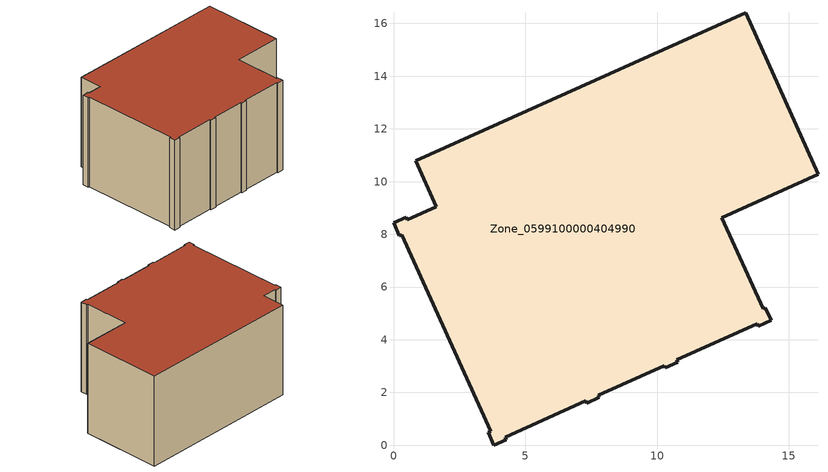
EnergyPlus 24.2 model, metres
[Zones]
Zone_0599100000404990
 floor ground (C_G): 3.59,0.49 3.69,0.53 0.31,7.99 0.22,7.95 0,8.44 0.47,8.65 0.52,8.56 1.62,9.05 0.84,10.79 13.36,16.4 16.11,10.27 12.46,8.64 14.02,5.17 14.11,5.21 14.33,4.73 13.85,4.51 13.81,4.6 10.75,3.23 10.79,3.14 10.31,2.93 10.27,3.02 7.77,1.9 7.81,1.81 7.33,1.59 7.29,1.69 4.24,0.3 4.28,0.21 3.79,0 z0
 wall outside (C_F): 3.79,0 4.28,0.21 4.24,0.3 7.29,1.69 7.33,1.59 7.81,1.81 7.77,1.9 10.27,3.02 10.31,2.93 10.79,3.14 10.75,3.23 13.81,4.6 13.85,4.51 14.33,4.73 14.11,5.21 14.02,5.17 12.46,8.64 16.11,10.27 13.36,16.4 0.84,10.79 1.62,9.05 0.52,8.56 0.47,8.65 0,8.44 0.22,7.95 0.31,7.99 3.69,0.53 3.59,0.49 3.79,0 z0:7.72
 roof outside (C_R): 0.31,7.99 3.69,0.53 3.59,0.49 3.79,0 4.28,0.21 4.24,0.3 7.29,1.69 7.33,1.59 7.81,1.81 7.77,1.9 10.27,3.02 10.31,2.93 10.79,3.14 10.75,3.23 13.81,4.6 13.85,4.51 14.33,4.73 14.11,5.21 14.02,5.17 12.46,8.64 16.11,10.27 13.36,16.4 0.84,10.79 1.62,9.05 0.52,8.56 0.47,8.65 0,8.44 0.22,7.95 z7.72
[BUILDING]
Pand.0599100000404990: North Axis=0; Terrain=City; Loads Convergence Tolerance Value=0.04; Temperature Convergence Tolerance Value=0.4; Solar Distribution=FullExterior; Maximum Number of Warmup Days=25; Minimum Number of Warmup Days=1
[Site:Location]
Rotterdam.The.Hague.AP_ZH_NLD Design_Conditions: Latitude=51.96; Longitude=4.45; Time Zone=1; Elevation=-4.5
[SITE:GROUNDTEMPERATURE:BUILDINGSURFACE]
18, 18, 18, 18, 18, 18, 18, 18, 18, 18, 18, 18
[MATERIAL] Thermal Absorptance=0.9; Solar Absorptance=0.7; Visible Absorptance=0.7
Name | Roughness | Thickness | Conductivity | Density | Specific Heat
G.D.1992-2005 | MediumSmooth | 0.15 | 0.06 | 540 | 1210
F.D.1992-2005 | Rough | 0.3 | 0.12 | 1920 | 840
R.D.1992-2005 | MediumRough | 0.2 | 0.08 | 1500 | 1000
[CONSTRUCTION]
C_G: G.D.1992-2005
C_F: F.D.1992-2005
C_R: R.D.1992-2005
[ZONE]
Zone_0599100000404990: Type=1; Multiplier=1; Ceiling Height=Autocalculate; Volume=Autocalculate; Floor Area=autocalculate; Part of Total Floor Area=Yes
[ZONEINFILTRATION:DESIGNFLOWRATE]
Infil_Zone_0599100000404990: Zone or ZoneList or Space or SpaceList=Zone_0599100000404990; Schedule=AlwaysOn; Design Flow Rate Calculation Method=Flow/Area; Flow Rate per Floor Area=0.0021; Constant Term Coefficient=1; Temperature Term Coefficient=0; Velocity Term Coefficient=0; Velocity Squared Term Coefficient=0
[HVACTEMPLATE:ZONE:IDEALLOADSAIRSYSTEM]
Zone_0599100000404990: Maximum Heating Supply Air Temperature=50; Minimum Cooling Supply Air Temperature=13; Maximum Heating Supply Air Humidity Ratio=0.0156; Minimum Cooling Supply Air Humidity Ratio=0.0077; Heating Limit=NoLimit; Cooling Limit=NoLimit; Dehumidification Control Type=ConstantSensibleHeatRatio; Cooling Sensible Heat Ratio=0.7; Dehumidification Setpoint=60; Humidification Control Type=None; Humidification Setpoint=30; Outdoor Air Method=None; Outdoor Air Flow Rate per Person=0.00944; Outdoor Air Flow Rate per Zone Floor Area=0; Outdoor Air Flow Rate per Zone=0; Demand Controlled Ventilation Type=None; Outdoor Air Economizer Type=NoEconomizer; Heat Recovery Type=None; Sensible Heat Recovery Effectiveness=0.7; Latent Heat Recovery Effectiveness=0.65
[ZONECONTROL:THERMOSTAT]
ThermostatControl_Zone_0599100000404990: Zone or ZoneList=Zone_0599100000404990; Control Type Schedule=DualSetpointControlType; Control 1=Thermostat_Zone_0599100000404990; Temperature Difference Between Cutout And Setpoint=0
[THERMOSTATSETPOINT:DUALSETPOINT]
Thermostat_Zone_0599100000404990: Heating Setpoint Temperature Schedule=HeatingSetpoint_Zone_0599100000404990; Cooling Setpoint Temperature Schedule=CoolingSetpoint_Zone_0599100000404990
[SCHEDULE:COMPACT]
HeatingSetpoint_Zone_0599100000404990: Through: 12/31, For: AllDays, Until: 24:00, 21
CoolingSetpoint_Zone_0599100000404990: Through: 12/31, For: AllDays, Until: 24:00, 24
DualSetpointControlType: Through: 12/31, For: AllDays, Until: 24:00, 4
AlwaysOn: Through: 12/31, For: AllDays, Until: 24:00, 1
